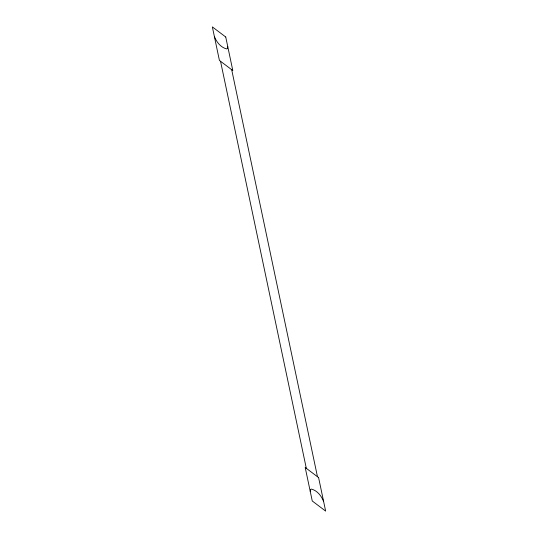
<?xml version="1.0" encoding="UTF-8"?>
<svg xmlns="http://www.w3.org/2000/svg" width="538" height="538" viewBox="0 0 538 538"><rect width="100%" height="100%" fill="white"/><g stroke="black" fill="none" stroke-linecap="round" stroke-linejoin="round"><path stroke-width="0.81" d="M214.366 36.443C216.39 41.89 220.762 47.478 226.599 48.918L227.426 48.588L227.749 46.537M323.634 501.557C321.61 496.11 317.238 490.522 311.401 489.082L310.574 489.412L310.251 491.463M231.69 69.691L317.467 476.722M220.533 61.278L306.31 468.309M225.738 37.001L212.355 26.9L219.417 60.431L232.806 70.532L225.738 37.001M318.583 477.569L305.194 467.468L312.262 500.999L325.645 511.1L318.583 477.569"/></g></svg>
